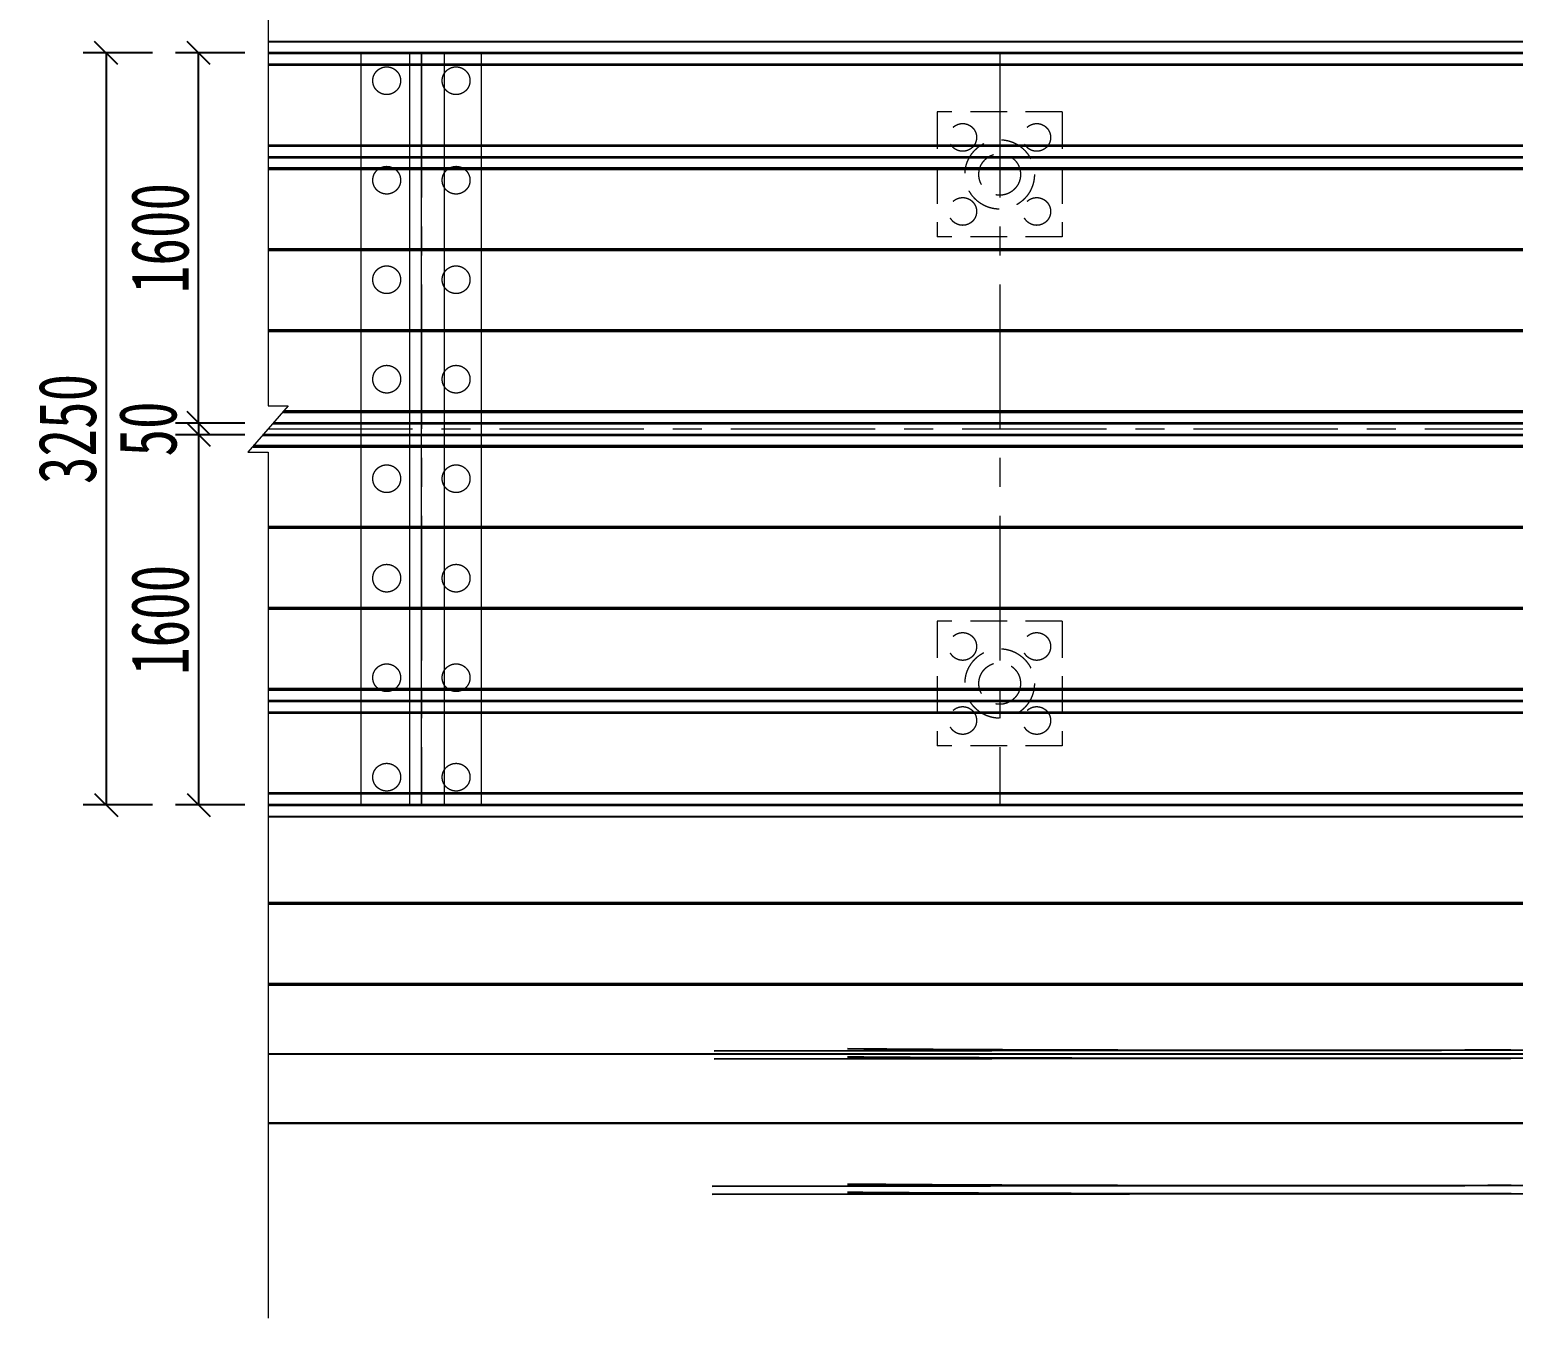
# Model space of a CAD drawing. Extents: x -2611510 to 954358, y -247163 to 181535.
# Drawn here: x -41652 to 22486, y -82492 to -26801 of the extents above; entities that cross this region are included whole.
import ezdxf

# ---------------------------------------------------------------- set-up
doc = ezdxf.new("R2010")
doc.units = 0
for name, pattern in [('6--9', [15, 6, -9]), ('CENTER', [2, 1.25, -0.25, 0.25, -0.25]), ('DASH', [0.35, 0.25, -0.1]), ('DASH1T', [3, 2, -1]), ('HIDDEN', [9.524999999999995, 6.349999999999998, -3.174999999999998])]:
    doc.linetypes.add(name, pattern=pattern)
doc.layers.get('Defpoints').update_dxf_attribs({"color": 8})
for name, color, linetype in [('00道路选址', 1, 'Continuous'), ('ZHUCIBX', 7, 'Continuous'), ('地铁', 4, 'Continuous'), ('标志标线', 7, 'Continuous'), ('道路偏置线', 3, 'Continuous')]:
    doc.layers.add(name, color=color, linetype=linetype)
for name, color, linetype, lineweight in [('标注', 3, 'Continuous', 18), ('桥 中心线', 5, 'CENTER', 15), ('虚线', 6, 'HIDDEN', 15)]:
    doc.layers.add(name, color=color, linetype=linetype, lineweight=lineweight)
doc.styles.add('仿宋字', font='仿宋_GB2312.TTF', dxfattribs={"width": 0.7})
doc.dimstyles.new('750', dxfattribs={"dimscale": 0, "dimtxt": 2.5, "dimasz": 1, "dimexe": 1, "dimexo": 1, "dimgap": 0, "dimtad": 0, "dimdec": 0, "dimlfac": 0.1, "dimrnd": 0.1, "dimzin": 12, "dimdsep": 46, "dimtxsty": '仿宋字', "dimblk": 'OBLIQUE', "dimcen": -1, "dimclrd": 256, "dimclre": 256, "dimclrt": 256, "dimadec": 4, "dimazin": 0, "dimtp": 2, "dimtm": 3, "dimtfac": 0.5, "dimtdec": 0, "dimtmove": 2, "dimatfit": 3, "dimldrblk": 'OBLIQUE', "dimfxl": 3, "dimfxlon": 1, "dimtvp": 0.7000000000000001, "dimtolj": 1, "dimtzin": 12, "dimarcsym": 0})

# ---------------------------------------------------------------- blocks, each defined once
blk = doc.blocks.new('南侧桥台')
at = {"layer": '虚线', "linetype": 'DASH1T', "ltscale": 2000}
for p, q in [((-15.97298355737273, 3.960528627975115, 6.6636571e-09), (-16.41134554414923, -1.220961386372187, -9.1179457e-09)), ((16.41132903198832, 1.220766210045165), (-15.97298355737461, 3.960528627952936, 6.3802846e-09)), ((16.27644842067306, -0.3735384097471835), (-16.10786416868987, 2.366224008160585, 6.3802846e-09)), ((16.19214803860102, -1.369978797117399), (-16.19216455076192, 1.36978362079037, 6.3802846e-09)), ((-16.23431474179681, 0.8715634271185724, -2.7446061e-09), (-16.41134554414733, -1.220961386350009, -9.1179457e-09)), ((16.149997847565, -1.868198990802508), (-16.23431474179794, 0.8715634271052646, 6.3802846e-09)), ((-15.73609454811358, 0.8294132360603731, -2.7446061e-09), (-15.91312535046224, -1.263111577386031, -9.1179457e-09)), ((16.41132903198833, 1.220766210045165, -9.1179457e-09), (15.97296704521373, -3.960723804279964, -9.1179457e-09)), ((15.97296704521373, -3.960723804279964, -9.1179457e-09), (-16.41134554414924, -1.220961386372187, 6.3802846e-09)), ((15.65177765387876, -1.826048799779798, -9.1179457e-09), (15.47474685152674, -3.918573613266127, -9.1179457e-09))]:
    blk.add_line(p, q, dxfattribs=at)
for centre, radius in [((-14.86998551292054, 2.763283741898145, 1.8364807e-09), 0.6000000000000001), ((-10.58529184723506, 2.40079209891207, 1.8364807e-09), 0.6000000000000001), ((-6.300598181549582, 2.038300455926008, 1.8364807e-09), 0.6000000000000001), ((-2.015904515864103, 1.675808812939939, 1.8364807e-09), 0.6000000000000001), ((2.268789149821374, 1.313317169953873, 1.8364807e-09), 0.6), ((6.553482815506853, 0.9508255269678056, 1.8364807e-09), 0.6), ((10.83817648119233, 0.5883338839817345, 1.8364807e-09), 0.6), ((15.12287014687781, 0.2258422409956724, 1.8364807e-09), 0.6), ((-15.12288665894645, -0.2260374173305022, 1.8364807e-09), 0.6000000000000001), ((-10.83819299326097, -0.5885290603165745, 1.8364807e-09), 0.6000000000000001), ((-6.553499327575492, -0.9510207033026382, 1.8364807e-09), 0.6000000000000001), ((-2.268805661890009, -1.313512346288705, 1.8364807e-09), 0.6000000000000001), ((2.015888003795466, -1.676003989274773, 1.8364807e-09), 0.6), ((6.300581669480946, -2.038495632260839, 1.8364807e-09), 0.6), ((10.58527533516642, -2.400987275246912, 1.8364807e-09), 0.6), ((14.8699690008519, -2.763478918232975, 1.8364807e-09), 0.6)]:
    blk.add_circle(centre, radius, dxfattribs=at)
blk = doc.blocks.new('天津2000地铁')
at = {"layer": '地铁', "color": 8, "linetype": 'DASH', "ltscale": 10000}
for p, q in [((10.6193280287164, -487.1326573533357), (45.11764888279139, -73.66702875774355)), ((10.96765807933981, -487.1672479990918), (45.46643690468044, -73.69613057468086)), ((16.44141601847552, -487.7108152896211), (50.94739153509728, -74.15344484336674)), ((16.78974606918297, -487.7454059353858), (51.2961795569863, -74.18254666030406)), ((13.40024645882659, -453.8030421873553), (13.48339242319343, -452.8065755069255)), ((13.74903370911488, -453.8321532513946), (13.83218033489538, -452.8356786444783)), ((19.22997621179092, -454.2896128473802), (19.31313323293579, -453.2930136742069)), ((19.57876346184639, -454.3187239142135), (19.66192114463774, -453.3221168126909)), ((13.31708370998967, -454.7994367666541), (13.40024645882659, -453.8030421873553)), ((13.66586963681038, -454.8285636836663), (13.74903370911488, -453.8321532513946)), ((19.14679134014295, -455.2862724130973), (19.22997621179092, -454.2896128473802)), ((19.49557726655621, -455.315399334766), (19.57876346184639, -454.3187239142135)), ((13.23388153774431, -455.7957573551684), (13.31708370998967, -454.7994367666541)), ((13.58266547799576, -455.8249080507084), (13.66586963681038, -454.8285636836663)), ((19.06355596118373, -456.2829904789102), (19.14679134014295, -455.2862724130973)), ((19.41233990067849, -456.3121411837636), (19.49557726655621, -455.315399334766)), ((13.15061730839079, -456.7920020595193), (13.23388153774431, -455.7957573551684)), ((13.49939859728329, -456.8211844600737), (13.58266547799576, -455.8249080507084)), ((18.9802474140306, -457.2797651495783), (19.06355596118373, -456.2829904789102)), ((19.32902870175894, -457.3089475631713), (19.41233990067849, -456.3121411837636)), ((13.06726839317707, -457.7881689816712), (13.15061730839079, -456.7920020595193)), ((13.41604636394186, -457.8173910127953), (13.49939859728329, -456.8211844600737)), ((18.89684303384274, -458.2765945224091), (18.9802474140306, -457.2797651495783)), ((12.98381216893904, -458.7842562180012), (13.06726839317707, -457.7881689816712)), ((13.33258615189697, -458.8135258052497), (13.41604636394186, -457.8173910127953)), ((19.2456210029195, -458.305816574022), (19.32902870175894, -457.3089475631713)), ((18.81332015217049, -459.2734766919165), (18.89684303384274, -458.2765945224091)), ((19.16209413285833, -459.302746308036), (19.2456210029195, -458.305816574022)), ((12.90022601769306, -459.7802618565038), (12.98381216893904, -458.7842562180012)), ((13.24899534008, -459.8095869272944), (13.33258615189697, -458.8135258052497)), ((12.81648732715985, -460.7761839795857), (12.90022601769306, -459.7802618565038)), ((13.16525131236994, -460.8055724566802), (13.24899534008, -459.8095869272944)), ((18.7296560970135, -460.2704097423703), (18.81332015217049, -459.2734766919165)), ((19.07842541637364, -460.2997348485514), (19.16209413285833, -459.302746308036)), ((18.64582819270436, -461.2673917487264), (18.7296560970135, -460.2704097423703)), ((18.99459217413095, -461.2967802723868), (19.07842541637364, -460.2997348485514)), ((12.73257349070627, -461.7720206556842), (12.81648732715985, -460.7761839795857)), ((13.0813314577681, -461.8014804655683), (13.16525131236994, -460.8055724566802)), ((12.64846190757817, -462.7677699420599), (12.73257349070627, -461.7720206556842)), ((18.56181376043241, -462.2644207747653), (18.64582819270436, -461.2673917487264)), ((18.91057172283763, -462.2938806405291), (18.99459217413095, -461.2967802723868)), ((12.99721317074727, -462.7973090093583), (13.0813314577681, -461.8014804655683)), ((18.47759011818562, -463.2614948702975), (18.56181376043241, -462.2644207747653)), ((18.82634137559216, -463.2910340046509), (18.91057172283763, -462.2938806405291)), ((12.56412998295855, -463.7634298857301), (12.64846190757817, -462.7677699420599)), ((12.91287385096075, -463.7930561322717), (12.99721317074727, -462.7973090093583)), ((18.39313458069227, -464.2586120739577), (18.47759011818562, -463.2614948702975)), ((18.74187844188418, -464.2882384015247), (18.82634137559216, -463.2910340046509)), ((12.47955512808403, -464.758998514153), (12.56412998295855, -463.7634298857301)), ((12.82829090388259, -464.7887198645622), (12.91287385096075, -463.7930561322717)), ((18.30842445994494, -465.2557704057543), (18.39313458069227, -464.2586120739577)), ((18.65716022765264, -465.2854918502271), (18.74187844188418, -464.2882384015247)), ((12.39471476053586, -465.7544738408176), (12.47955512808403, -464.758998514153)), ((12.74344174040016, -465.7842982178554), (12.82829090388259, -464.7887198645622)), ((18.223437065084, -466.2529678689316), (18.30842445994494, -465.2557704057543)), ((18.57216403563507, -466.282792355865), (18.65716022765264, -465.2854918502271)), ((12.30958630412351, -466.7498538605867), (12.39471476053586, -465.7544738408176)), ((12.65830377751263, -466.7797891870142), (12.74344174040016, -465.7842982178554)), ((18.13814970263047, -467.2502024490386), (18.223437065084, -466.2529678689316)), ((18.48686716519296, -467.2801379011944), (18.57216403563507, -466.282792355865)), ((12.22414718935033, -467.745136548765), (12.30958630412351, -466.7498538605867)), ((12.57285443798173, -467.7751907454804), (12.65830377751263, -466.7797891870142)), ((18.05253967654426, -468.247472109273), (18.13814970263047, -467.2502024490386)), ((18.40124691283563, -468.2775264494122), (18.48686716519296, -467.2801379011944)), ((12.13837485335534, -468.7403198592362), (12.22414718935033, -467.745136548765)), ((12.48707115097204, -468.7705008471382), (12.57285443798173, -467.7751907454804)), ((12.05224674002966, -469.7354017235339), (12.13837485335534, -468.7403198592362)), ((12.4009313515271, -469.7657174235208), (12.48707115097204, -468.7705008471382)), ((17.96658428851515, -469.2447747923432), (18.05253967654426, -468.247472109273)), ((18.3152805721038, -469.2749559422956), (18.40124691283563, -468.2775264494122)), ((17.88026083796285, -470.2421084176747), (17.96658428851515, -469.2447747923432)), ((18.22894543380243, -470.2724242983386), (18.3152805721038, -469.2749559422956)), ((11.96574030013289, -470.7303800480438), (12.05224674002966, -469.7354017235339)), ((12.31441248155897, -470.7608383791521), (12.4009313515271, -469.7657174235208)), ((11.87883299170062, -471.7252527158707), (11.96574030013289, -470.7303800480438)), ((12.2274919890915, -471.7558615962042), (12.31441248155897, -470.7608383791521)), ((17.79354662221158, -471.2394708776847), (17.88026083796285, -470.2421084176747)), ((18.14221878600074, -471.2699294099584), (18.22894543380243, -470.2724242983386)), ((17.70641893672291, -472.2368600396437), (17.79354662221158, -471.2394708776847)), ((18.0550779144978, -472.2674691425636), (18.14221878600074, -471.2699294099584)), ((11.79150228004437, -472.7200175793841), (11.87883299170062, -471.7252527158707)), ((12.14014732930809, -472.7507849261164), (12.2274919890915, -471.7558615962042)), ((17.61885507527039, -473.2342737410216), (17.70641893672291, -472.2368600396437)), ((17.96750010276446, -473.2650413345544), (18.0550779144978, -472.2674691425636)), ((11.70372563780984, -473.7146724648773), (11.79150228004437, -472.7200175793841)), ((12.05235596402781, -473.7456061951817), (12.14014732930809, -472.7507849261164)), ((17.53083232993958, -474.2317097932099), (17.61885507527039, -473.2342737410216)), ((17.879462632176, -474.2626437926665), (17.96750010276446, -473.2650413345544)), ((11.61548054520972, -474.7092151669785), (11.70372563780984, -473.7146724648773)), ((11.96409536211286, -474.7403231961651), (12.05235596402781, -473.7456061951817)), ((17.442327991419, -475.2291659712791), (17.53083232993958, -474.2317097932099)), ((17.79094278195407, -475.2602742947638), (17.879462632176, -474.2626437926665)), ((11.52674449037295, -475.7036434486508), (11.61548054520972, -474.7092151669785)), ((11.87534299975959, -475.7349336910992), (11.96409536211286, -474.7403231961651)), ((17.35331934923306, -476.2266400204971), (17.442327991419, -475.2291659712791)), ((17.70191782980691, -476.2579305842518), (17.79094278195407, -475.2602742947638)), ((11.43749496911186, -476.6979550402611), (11.52674449037295, -475.7036434486508)), ((11.78607636049855, -476.7294354084878), (11.87534299975959, -475.7349336910992)), ((17.26378369162558, -477.2241296516731), (17.35331934923306, -476.2266400204971)), ((17.61236505152192, -477.2556103691456), (17.70191782980691, -476.2579305842518)), ((11.34770948562072, -477.6921476358547), (11.43749496911186, -476.6979550402611)), ((11.69627293548546, -477.7238260414451), (11.78607636049855, -476.7294354084878)), ((11.25736555206822, -478.6862188931555), (11.34770948562072, -477.6921476358547)), ((11.60591022338485, -478.7181032486261), (11.69627293548546, -477.7238260414451)), ((17.17369830614188, -478.2216325392947), (17.26378369162558, -477.2241296516731)), ((17.52226172166411, -478.2533113230019), (17.61236505152192, -477.2556103691456)), ((17.08304047933779, -479.219146319665), (17.17369830614188, -478.2216325392947)), ((17.43158511340152, -479.2510310811922), (17.52226172166411, -478.2533113230019)), ((11.16644068923779, -479.6801664335653), (11.25736555206822, -478.6862188931555)), ((11.5149657309521, -479.712264646776), (11.60591022338485, -478.7181032486261)), ((11.07491242658579, -480.6739878365767), (11.16644068923779, -479.6801664335653)), ((11.42341697303345, -480.706307816319), (11.5149657309521, -479.712264646776)), ((16.99178749747807, -480.2166685899718), (17.08304047933779, -479.219146319665)), ((17.34031249891268, -480.2487672409042), (17.43158511340152, -479.2510310811922)), ((16.89991664630361, -481.2141969073563), (16.99178749747807, -480.2166685899718)), ((17.24842114927014, -481.2465173564851), (17.34031249891268, -480.2487672409042)), ((11.0087460646118, -481.3874560445559), (11.07491242658579, -480.6739878365767)), ((11.3575488912924, -481.4165590968955), (11.42341697303345, -480.706307816319)), ((16.83873623374471, -481.8738927820286), (16.89991664630361, -481.2141969073563)), ((17.1875390688189, -481.9029958350688), (17.24842114927014, -481.2465173564851))]:
    blk.add_line(p, q, dxfattribs=at)
blk = doc.blocks.new('_Oblique')
at = {"color": 0, "linetype": 'ByBlock', "lineweight": -2}
blk.add_line((-0.5, -0.5), (0.5, 0.5), dxfattribs=at)
blk = doc.blocks.new('*D191')
at = {"layer": 'Defpoints', "color": 0, "transparency": 16777216}
for p in [(-34347.04605993385, -27806.6951733426), (-31347.04605993385, -27806.6951733426), (-30950.34445121204, -43806.69517321701)]:
    blk.add_point(p, dxfattribs=at)
at = {"layer": '标注', "lineweight": -2, "transparency": 16777216}
for p, q in [((-32347.04606201755, -27806.6951733426), (-35347.04606201755, -27806.6951733426)), ((-34347.04605993385, -43806.69517321701), (-34347.04605993385, -27806.6951733426)), ((-32347.04605576645, -43806.69517321701), (-35347.04606201755, -43806.69517321701))]:
    blk.add_line(p, q, dxfattribs=at)
at = {"layer": '标注', "lineweight": -2, "transparency": 16777216, "xscale": 1000.0000020837, "yscale": 1000.0000020837, "zscale": 1000.0000020837}
for p, rotation in [((-34347.04605993385, -27806.6951733426), 90), ((-34347.04605993385, -43806.69517321701), 270)]:
    blk.add_blockref('_Oblique', p, dxfattribs=dict(at, rotation=rotation))
at = {"layer": '标注', "transparency": 16777216, "insert": (-36011.9109282678, -35806.69517327981), "char_height": 2500.000005209251, "attachment_point": 5, "rotation": 90, "style": '仿宋字'}
blk.add_mtext('\\A1;1600', dxfattribs=at)
blk = doc.blocks.new('*D192')
at = {"layer": 'Defpoints', "color": 0, "transparency": 16777216}
for p in [(-30950.34445121204, -43806.69517321701), (-34347.04605993379, -44306.69517342137), (-30962.74137648976, -44306.69517342137)]:
    blk.add_point(p, dxfattribs=at)
at = {"layer": '标注', "lineweight": -2, "transparency": 16777216}
for p, q in [((-32347.04605576639, -43806.69517321701), (-35347.04606201749, -43806.69517321701)), ((-34347.04605993379, -43806.69517321701), (-34347.04605993379, -44306.69517342137)), ((-32347.04605576639, -44306.69517342137), (-35347.04606201749, -44306.69517342137))]:
    blk.add_line(p, q, dxfattribs=at)
at = {"layer": '标注', "lineweight": -2, "transparency": 16777216, "xscale": 1000.0000020837, "yscale": 1000.0000020837, "zscale": 1000.0000020837}
for p, rotation in [((-34347.04605993379, -43806.69517321701), 90), ((-34347.04605993379, -44306.69517342137), 270)]:
    blk.add_blockref('_Oblique', p, dxfattribs=dict(at, rotation=rotation))
at = {"layer": '标注', "transparency": 16777216, "insert": (-36536.23525368459, -44056.6951733192), "char_height": 2500.000005209251, "attachment_point": 5, "rotation": 90, "style": '仿宋字'}
blk.add_mtext('\\A1;50', dxfattribs=at)
blk = doc.blocks.new('*D193')
at = {"layer": 'Defpoints', "color": 0, "transparency": 16777216}
for p in [(-30950.34445121204, -44306.69518299263), (-34347.04605993385, -60306.69518286705), (-31347.04605993385, -60306.69518286705)]:
    blk.add_point(p, dxfattribs=at)
at = {"layer": '标注', "lineweight": -2, "transparency": 16777216}
for p, q in [((-32347.04605576645, -44306.69518299263), (-35347.04606201755, -44306.69518299263)), ((-34347.04605993385, -44306.69518299263), (-34347.04605993385, -60306.69518286705)), ((-32347.04606201755, -60306.69518286705), (-35347.04606201755, -60306.69518286705))]:
    blk.add_line(p, q, dxfattribs=at)
at = {"layer": '标注', "lineweight": -2, "transparency": 16777216, "xscale": 1000.0000020837, "yscale": 1000.0000020837, "zscale": 1000.0000020837}
for p, rotation in [((-34347.04605993385, -44306.69518299263), 90), ((-34347.04605993385, -60306.69518286705), 270)]:
    blk.add_blockref('_Oblique', p, dxfattribs=dict(at, rotation=rotation))
at = {"layer": '标注', "transparency": 16777216, "insert": (-36011.9109282678, -52306.69518292986), "char_height": 2500.000005209251, "attachment_point": 5, "rotation": 90, "style": '仿宋字'}
blk.add_mtext('\\A1;1600', dxfattribs=at)
blk = doc.blocks.new('*D194')
at = {"layer": 'Defpoints', "color": 0, "transparency": 16777216}
for p in [(-33541.24591702916, -27806.69517333931), (-38347.04605998787, -60306.69518286705), (-34347.04605998787, -60306.69518286705)]:
    blk.add_point(p, dxfattribs=at)
at = {"layer": '标注', "lineweight": -2, "transparency": 16777216}
for p, q in [((-36347.04605582045, -27806.69517333931), (-39347.04606207155, -27806.69517333931)), ((-38347.04605998785, -27806.69517333931), (-38347.04605998787, -60306.69518286705)), ((-36347.04605582047, -60306.69518286705), (-39347.04606207156, -60306.69518286705))]:
    blk.add_line(p, q, dxfattribs=at)
at = {"layer": '标注', "lineweight": -2, "transparency": 16777216, "xscale": 1000.0000020837, "yscale": 1000.0000020837, "zscale": 1000.0000020837}
for p, rotation in [((-38347.04605998785, -27806.69517333931), 89.99999999999999), ((-38347.04605998787, -60306.69518286705), 270)]:
    blk.add_blockref('_Oblique', p, dxfattribs=dict(at, rotation=rotation))
at = {"layer": '标注', "transparency": 16777216, "insert": (-40011.91092832178, -44056.69517810318), "char_height": 2500.000005209251, "attachment_point": 5, "rotation": 89.99999999999999, "style": '仿宋字'}
blk.add_mtext('\\A1;3250', dxfattribs=at)
blk = doc.blocks.new('引桥桥墩')
at = {"layer": '虚线', "ltscale": 250}
for p, q in [((134925.6513399702, -321228.1117039074), (134925.6513400694, -326628.1116907097)), ((140325.6513077604, -321228.1117039074), (134925.651340054, -321228.1117039074)), ((140325.6513076789, -321228.1117039074), (140325.6513077751, -326628.1116907097)), ((140325.6513077604, -326628.1116907097), (134925.651340054, -326628.1116907097))]:
    blk.add_line(p, q, dxfattribs=at)
for centre, radius in [((136025.6513336861, -322328.111697173), 600), ((139225.6513142494, -322328.1116973086), 600), ((137625.6513239145, -323928.1116973085), 1500), ((137625.6513239145, -323928.1116973085), 900), ((136025.6513336861, -325528.1116974436), 600), ((139225.6513142494, -325528.1116973086), 600)]:
    blk.add_circle(centre, radius, dxfattribs=at)

msp = doc.modelspace()

# ---------------------------------------------------------------- linework, layer by layer
at = {"color": 7}
msp.add_lwpolyline([(91186.03624913344, -74056.76029181946), (-31347.0460599279, -74056.77210212575)], dxfattribs=at)
at = {"layer": '00道路选址', "color": 8}
msp.add_lwpolyline([(-31347.0460599279, -74056.77210212575), (91186.03624913344, -74056.76029181946)], dxfattribs=at)
at = {"layer": 'ZHUCIBX', "color": 7}
msp.add_lwpolyline([(91186.03624913344, -74056.76029181946), (-31347.0460599279, -74056.77210212575)], dxfattribs=at)
at = {"layer": '标志标线', "linetype": '6--9', "ltscale": 600, "const_width": 150, "flags": 128}
for points in [[(-31347.04605989111, -32806.69517314212), (512409.1247502565, -32806.69517383358)], [(-31347.04605988392, -36306.6951732283), (512409.1247502565, -36306.69517371641)], [(-31347.04605987673, -39806.69517289041), (512409.1247502565, -39806.69517368358)], [(-30690.7960554938, -43306.69517313634), (513065.3747519962, -43306.69517378712)], [(-32003.29605572627, -44806.69517334307), (511752.8747516035, -44806.69517417692)], [(512409.1247502565, -48306.6951740979), (-31347.04605987657, -48306.69517323036)], [(512409.1247502565, -51806.69517398659), (-31347.04605988355, -51806.69517316353)], [(-31347.04605989049, -55306.69517315982), (512409.1247502565, -55306.69517396005)]]:
    msp.add_lwpolyline(points, dxfattribs=at)
at = {"layer": '标志标线', "color": 8, "linetype": '6--9', "ltscale": 0.3, "const_width": 150, "elevation": 1.1574234755e-06, "flags": 128}
msp.add_lwpolyline([(-31347.04605990893, -64556.69517319824), (71198.44517961393, -64556.69517326821)], dxfattribs=at)
at = {"layer": '标志标线', "color": 8, "const_width": 150, "elevation": 1.1574234755e-06}
msp.add_lwpolyline([(-31347.04605991593, -68056.6951732086), (103781.4999996746, -68056.6951732086)], dxfattribs=at)
at = {"layer": '标注'}
msp.add_lwpolyline([(-31347.04605993384, -8205.73316719383), (-31347.04605987005, -43056.69517810828), (-30472.04605987005, -43056.69517814758), (-32222.04605987005, -45056.69517806901), (-31347.04605987005, -45056.69517810829), (-31347.04605994472, -82492.22838078116)], dxfattribs=at)
at = {"layer": '桥 中心线', "ltscale": 5000}
for p, q in [((-24718.50000145785, -27806.69517338742), (-24718.49999955049, -60306.69517308938)), ((281.4999996150437, -27806.69517332781), (281.4999996746483, -60306.69517314898))]:
    msp.add_line(p, q, dxfattribs=at)
at = {"layer": '桥 中心线', "ltscale": 5000, "extrusion": (4.6944e-12, -1, 0)}
msp.add_line((-31347.04605997273, -44056.69517822564), (512409.1247502565, -44056.69517567305), dxfattribs=at)
at = {"layer": '道路偏置线', "color": 8}
for points in [[(-31347.04605990242, -27306.69517343529), (76281.49999973425, -27306.69517356623)], [(-31347.04605992192, -71056.69517331426), (99457.64959159741, -71056.6951732682)]]:
    msp.add_lwpolyline(points, dxfattribs=at)
at = {"layer": '道路偏置线', "color": 1, "lineweight": 35}
for points in [[(-31347.04605990139, -27806.69517330519), (103281.4999997938, -27806.69517350663)], [(-31347.04605990036, -28306.69517331271), (103281.499999913, -28306.69517344702)], [(-31347.04605989317, -31806.69517332768), (512409.1247502565, -31806.69517369377)], [(-31347.04605989214, -32306.69517336071), (512409.1247502565, -32306.69517393014)], [(-31128.29605555686, -43806.69517318875), (512627.8747519687, -43806.69517379888)], [(-31565.79605575916, -44306.69517340032), (512190.3747519088, -44306.69517384771)], [(-31347.04605989149, -55806.69517302229), (512409.1247502565, -55806.69517389318)], [(-31347.04605989248, -56306.69517305588), (512409.1247502565, -56306.69517395034)]]:
    msp.add_lwpolyline(points, dxfattribs=at)
at = {"layer": '道路偏置线', "color": 1, "lineweight": 35, "elevation": 1.1574234755e-06}
for points in [[(103281.5000008071, -59806.69517332781), (-31347.04605989947, -59806.69517319348)], [(-31347.04605990047, -60306.69517321594), (106781.5000012243, -60306.69517314898)]]:
    msp.add_lwpolyline(points, dxfattribs=at)
at = {"layer": '道路偏置线', "color": 8, "elevation": 1.1574234755e-06}
msp.add_lwpolyline([(-31347.04605990147, -60806.6951732086), (76281.49999991308, -60806.6951732086)], dxfattribs=at)
at = {"layer": '道路偏置线', "color": 1}
msp.add_lwpolyline([(91186.03624913344, -74056.76029181946), (-31347.0460599279, -74056.77210212575)], dxfattribs=at)

# ---------------------------------------------------------------- block references
at = {"layer": '地铁', "color": 1, "xscale": 1000.000000008518, "yscale": 1000.000000008518, "zscale": 1000.000000008518, "rotation": 274.8357953266956}
msp.add_blockref('天津2000地铁', (472440.795365783, -19286.43978247512), dxfattribs=at)
at = {"layer": '标注', "color": 7, "linetype": 'Continuous', "xscale": 1000.000000008518, "yscale": 1000.000000008518, "zscale": 1000.000000008518, "rotation": 274.8357953266956}
msp.add_blockref('南侧桥台', (-24718.4020636951, -44056.6642455207, -2.6964423e-06), dxfattribs=at)
at = {"layer": '虚线', "linetype": 'DASH1T', "rotation": 3.415094585e-06}
for p in [(-137344.1950327769, 290871.4311047009), (-137344.1950327173, 268871.4310689381)]:
    msp.add_blockref('引桥桥墩', p, dxfattribs=at)

# ---------------------------------------------------------------- dimensions: what is measured, and where the dimension line sits
at = {"layer": '标注'}
for base, p1, p2, angle, picture, middle in [((-38347.04605998787, -60306.69518286705), (-33541.24591702916, -27806.69517333931), (-34347.04605998787, -60306.69518286705), 270, '*D194', (-40011.91092832178, -44056.69517810318)), ((-34347.04605993385, -27806.6951733426), (-30950.34445121204, -43806.69517321701), (-31347.04605993385, -27806.6951733426), 90, '*D191', (-36011.9109282678, -35806.69517327981)), ((-34347.04605993379, -44306.69517342137), (-30950.34445121204, -43806.69517321701), (-30962.74137648976, -44306.69517342137), 270, '*D192', (-36536.23525368459, -44056.6951733192)), ((-34347.04605993385, -60306.69518286705), (-30950.34445121204, -44306.69518299263), (-31347.04605993385, -60306.69518286705), 270, '*D193', (-36011.9109282678, -52306.69518292986))]:
    dim = msp.add_linear_dim(base=base, p1=p1, p2=p2, angle=angle, dimstyle='750', override={"dimscale": 1000.0000020837, "dimfxl": 2}, dxfattribs=at)
    dim.commit()
    dim.dimension.update_dxf_attribs({"geometry": picture, "text_midpoint": middle})

doc.saveas('drawing.dxf')
